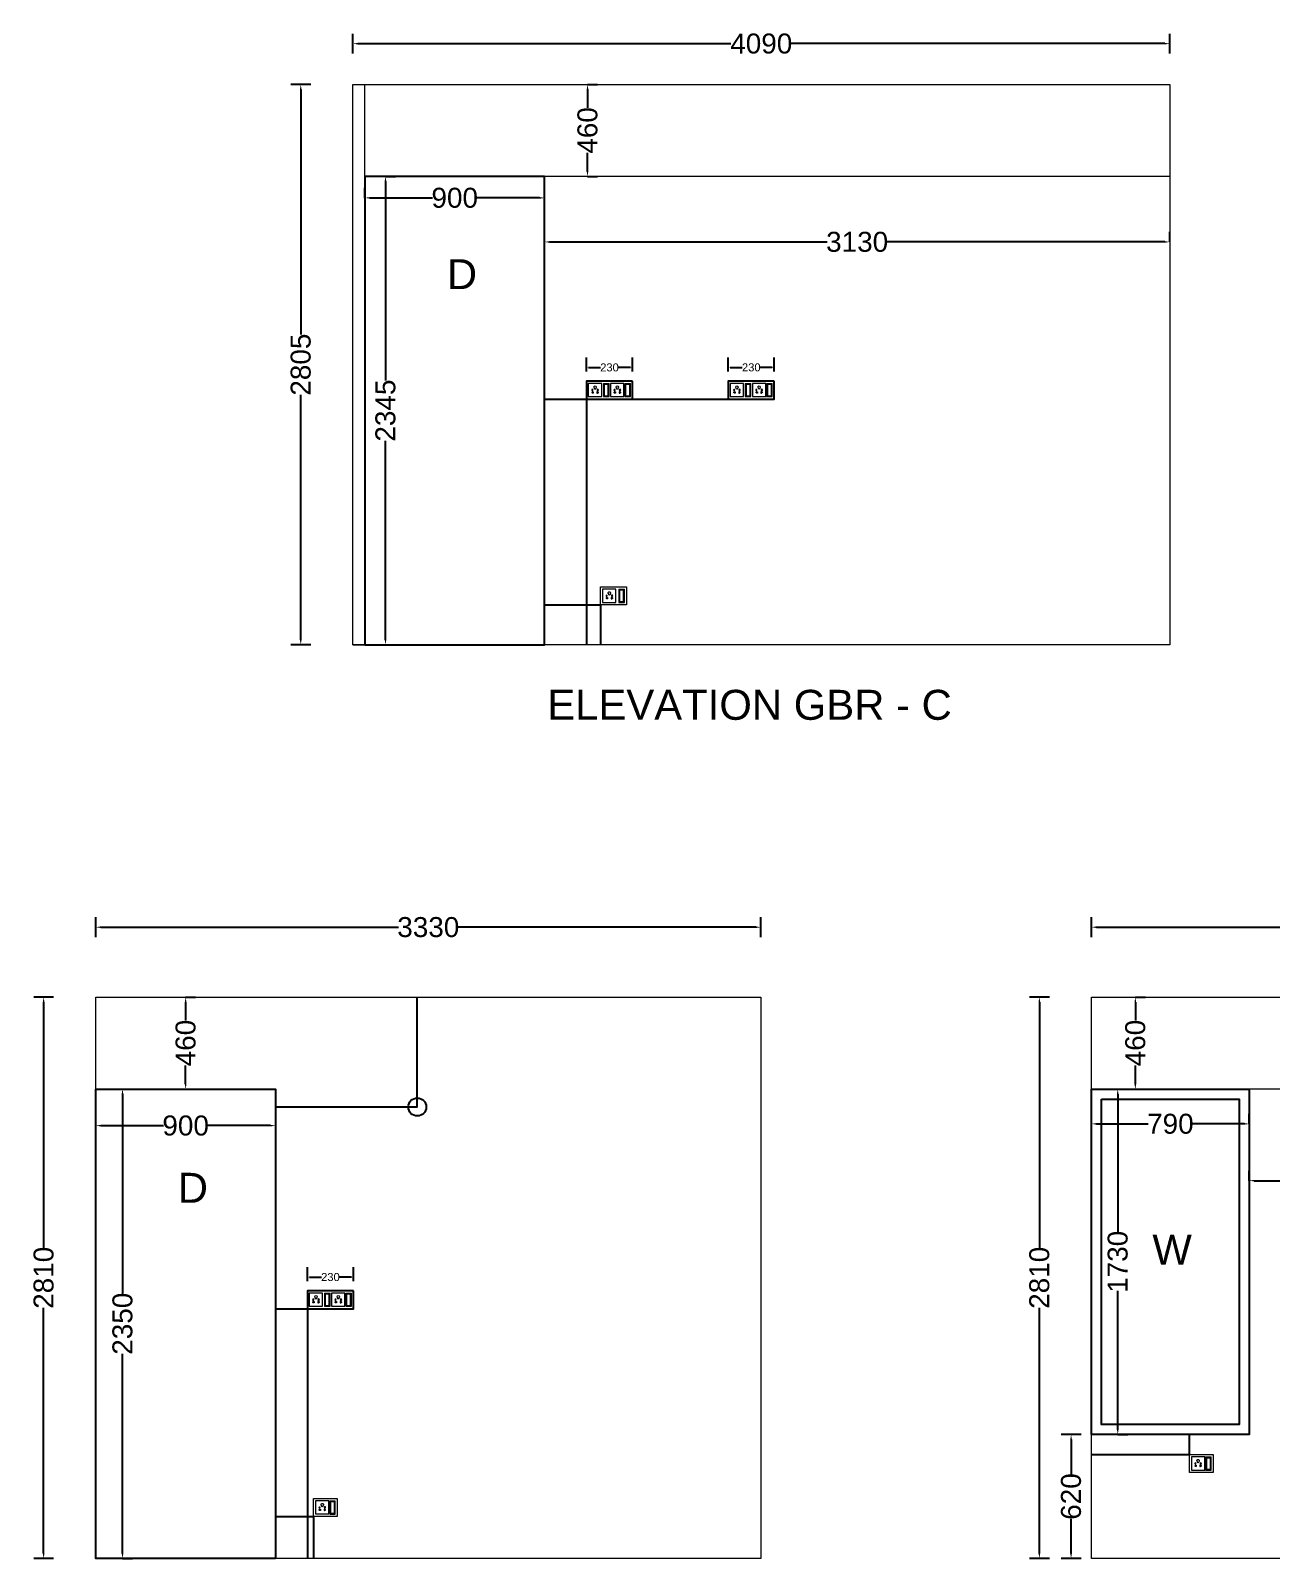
# Model space of a CAD drawing. Header units: millimetres. Extents: x 320648 to 374874, y 181010 to 214614.
# Drawn here: x 352335 to 358548, y 189100 to 196748 of the extents above; entities that cross this region are included whole.
import ezdxf

# ---------------------------------------------------------------- set-up
doc = ezdxf.new("R2010")
doc.units = ezdxf.units.MM
doc.layers.get('0').update_dxf_attribs({"color": 255})
doc.layers.get('Defpoints').update_dxf_attribs({"color": 2})
doc.layers.add('DOOR', color=1, linetype='Continuous')
doc.layers.add('WINDOW', color=5, linetype='Continuous')
doc.layers.add('ELIVATION', color=255, linetype='Continuous', lineweight=18)
doc.layers.add('LS_DR_ELECTRICAL', color=1, linetype='Continuous', lineweight=0)
doc.styles.get("Standard").update_dxf_attribs({"font": 'arial.ttf'})
doc.dimstyles.new('ISO-25', dxfattribs={"dimtxt": 100, "dimasz": 25, "dimexe": 50, "dimexo": 1, "dimtad": 0, "dimdec": 0, "dimdsep": 46, "dimtxsty": 'Standard', "dimcen": 2.5, "dimclrd": 2, "dimclre": 252, "dimclrt": 1, "dimadec": 0, "dimazin": 0, "dimtfac": 1, "dimtdec": 0, "dimtmove": 0, "dimatfit": 3, "dimfxl": 50, "dimfxlon": 1, "dimarcsym": 0})

# ---------------------------------------------------------------- blocks, each defined once
blk = doc.blocks.new('*D131')
at = {"layer": 'Defpoints', "color": 0, "ltscale": 2, "transparency": 16777216}
for p in [(353687.8, 196478.4), (353948.7, 196478.4), (353948.7, 193673.4)]:
    blk.add_point(p, dxfattribs=at)
at = {"layer": 'ELIVATION', "color": 252, "lineweight": -2, "ltscale": 2, "transparency": 16777216}
for p, q in [((353737.8, 196478.4), (353637.8, 196478.4)), ((353737.8, 193673.4), (353637.8, 193673.4))]:
    blk.add_line(p, q, dxfattribs=at)
at = {"layer": 'ELIVATION', "color": 2, "lineweight": -2, "ltscale": 2, "transparency": 16777216}
for p, q in [((353687.8, 196453.4), (353687.8, 195227)), ((353687.8, 193698.4), (353687.8, 194924.7))]:
    blk.add_line(p, q, dxfattribs=at)
at = {"layer": 'ELIVATION', "color": 2, "ltscale": 2, "transparency": 16777216}
for points in [[(353683.6, 196453.4), (353691.9, 196453.4), (353687.8, 196478.4)], [(353683.6, 193698.4), (353691.9, 193698.4), (353687.8, 193673.4)]]:
    blk.add_solid(points, dxfattribs=at)
at = {"layer": 'ELIVATION', "color": 1, "ltscale": 2, "transparency": 16777216, "insert": (353687.8, 195075.9), "char_height": 100, "attachment_point": 5, "rotation": 90}
blk.add_mtext('2805', dxfattribs=at)
blk = doc.blocks.new('*D132')
at = {"layer": 'Defpoints', "color": 0, "ltscale": 2, "transparency": 16777216}
for p in [(358038.7, 196682.7), (353948.7, 196478.4), (358038.7, 196478.4)]:
    blk.add_point(p, dxfattribs=at)
at = {"layer": 'ELIVATION', "color": 252, "lineweight": -2, "ltscale": 2, "transparency": 16777216}
for p, q in [((353948.7, 196632.7), (353948.7, 196732.7)), ((358038.7, 196632.7), (358038.7, 196732.7))]:
    blk.add_line(p, q, dxfattribs=at)
at = {"layer": 'ELIVATION', "color": 2, "lineweight": -2, "ltscale": 2, "transparency": 16777216}
for p, q in [((353973.7, 196682.7), (355842, 196682.7)), ((358013.7, 196682.7), (356145.5, 196682.7))]:
    blk.add_line(p, q, dxfattribs=at)
at = {"layer": 'ELIVATION', "color": 2, "ltscale": 2, "transparency": 16777216}
for points in [[(353973.7, 196686.9), (353973.7, 196678.5), (353948.7, 196682.7)], [(358013.7, 196686.9), (358013.7, 196678.5), (358038.7, 196682.7)]]:
    blk.add_solid(points, dxfattribs=at)
at = {"layer": 'ELIVATION', "color": 1, "ltscale": 2, "transparency": 16777216, "insert": (355993.7, 196682.7), "char_height": 100, "attachment_point": 5}
blk.add_mtext('4090', dxfattribs=at)
blk = doc.blocks.new('*D139')
at = {"layer": 'Defpoints', "color": 0, "ltscale": 2, "transparency": 16777216}
for p in [(352400.3, 191909.5), (352661.3, 191909.5), (352661.3, 189099.5)]:
    blk.add_point(p, dxfattribs=at)
at = {"layer": 'ELIVATION', "color": 252, "lineweight": -2, "ltscale": 2, "transparency": 16777216}
for p, q in [((352450.3, 191909.5), (352350.3, 191909.5)), ((352450.3, 189099.5), (352350.3, 189099.5))]:
    blk.add_line(p, q, dxfattribs=at)
at = {"layer": 'ELIVATION', "color": 2, "lineweight": -2, "ltscale": 2, "transparency": 16777216}
for p, q in [((352400.3, 191884.5), (352400.3, 190655.1)), ((352400.3, 189124.5), (352400.3, 190353.9))]:
    blk.add_line(p, q, dxfattribs=at)
at = {"layer": 'ELIVATION', "color": 2, "ltscale": 2, "transparency": 16777216}
for points in [[(352396.1, 191884.5), (352404.5, 191884.5), (352400.3, 191909.5)], [(352396.1, 189124.5), (352404.5, 189124.5), (352400.3, 189099.5)]]:
    blk.add_solid(points, dxfattribs=at)
at = {"layer": 'ELIVATION', "color": 1, "ltscale": 2, "transparency": 16777216, "insert": (352400.3, 190504.5), "char_height": 100, "attachment_point": 5, "rotation": 90}
blk.add_mtext('2810', dxfattribs=at)
blk = doc.blocks.new('*D140')
at = {"layer": 'Defpoints', "color": 0, "ltscale": 2, "transparency": 16777216}
for p in [(355991.3, 192259.5), (352661.3, 191909.5), (355991.3, 191909.5)]:
    blk.add_point(p, dxfattribs=at)
at = {"layer": 'ELIVATION', "color": 252, "lineweight": -2, "ltscale": 2, "transparency": 16777216}
for p, q in [((352661.3, 192209.5), (352661.3, 192309.5)), ((355991.3, 192209.5), (355991.3, 192309.5))]:
    blk.add_line(p, q, dxfattribs=at)
at = {"layer": 'ELIVATION', "color": 2, "lineweight": -2, "ltscale": 2, "transparency": 16777216}
for p, q in [((352686.3, 192259.5), (354176.6, 192259.5)), ((355966.3, 192259.5), (354476, 192259.5))]:
    blk.add_line(p, q, dxfattribs=at)
at = {"layer": 'ELIVATION', "color": 2, "ltscale": 2, "transparency": 16777216}
for points in [[(352686.3, 192263.7), (352686.3, 192255.4), (352661.3, 192259.5)], [(355966.3, 192263.7), (355966.3, 192255.4), (355991.3, 192259.5)]]:
    blk.add_solid(points, dxfattribs=at)
at = {"layer": 'ELIVATION', "color": 1, "ltscale": 2, "transparency": 16777216, "insert": (354326.3, 192259.5), "char_height": 100, "attachment_point": 5}
blk.add_mtext('3330', dxfattribs=at)
blk = doc.blocks.new('*D141')
at = {"layer": 'Defpoints', "color": 0, "ltscale": 2, "transparency": 16777216}
for p in [(357386.3, 191909.5), (357647.3, 191909.5), (357647.3, 189099.5)]:
    blk.add_point(p, dxfattribs=at)
at = {"layer": 'ELIVATION', "color": 252, "lineweight": -2, "ltscale": 2, "transparency": 16777216}
for p, q in [((357436.3, 191909.5), (357336.3, 191909.5)), ((357436.3, 189099.5), (357336.3, 189099.5))]:
    blk.add_line(p, q, dxfattribs=at)
at = {"layer": 'ELIVATION', "color": 2, "lineweight": -2, "ltscale": 2, "transparency": 16777216}
for p, q in [((357386.3, 191884.5), (357386.3, 190655.1)), ((357386.3, 189124.5), (357386.3, 190353.9))]:
    blk.add_line(p, q, dxfattribs=at)
at = {"layer": 'ELIVATION', "color": 2, "ltscale": 2, "transparency": 16777216}
for points in [[(357382.2, 191884.5), (357390.5, 191884.5), (357386.3, 191909.5)], [(357382.2, 189124.5), (357390.5, 189124.5), (357386.3, 189099.5)]]:
    blk.add_solid(points, dxfattribs=at)
at = {"layer": 'ELIVATION', "color": 1, "ltscale": 2, "transparency": 16777216, "insert": (357386.3, 190504.5), "char_height": 100, "attachment_point": 5, "rotation": 90}
blk.add_mtext('2810', dxfattribs=at)
blk = doc.blocks.new('*D142')
at = {"layer": 'Defpoints', "color": 0, "ltscale": 2, "transparency": 16777216}
for p in [(361017.3, 192259.5), (357647.3, 191909.5), (361017.3, 191909.5)]:
    blk.add_point(p, dxfattribs=at)
at = {"layer": 'ELIVATION', "color": 252, "lineweight": -2, "ltscale": 2, "transparency": 16777216}
for p, q in [((357647.3, 192209.5), (357647.3, 192309.5)), ((361017.3, 192209.5), (361017.3, 192309.5))]:
    blk.add_line(p, q, dxfattribs=at)
at = {"layer": 'ELIVATION', "color": 2, "lineweight": -2, "ltscale": 2, "transparency": 16777216}
for p, q in [((357672.3, 192259.5), (359182.6, 192259.5)), ((360992.3, 192259.5), (359482.1, 192259.5))]:
    blk.add_line(p, q, dxfattribs=at)
at = {"layer": 'ELIVATION', "color": 2, "ltscale": 2, "transparency": 16777216}
for points in [[(357672.3, 192263.7), (357672.3, 192255.4), (357647.3, 192259.5)], [(360992.3, 192263.7), (360992.3, 192255.4), (361017.3, 192259.5)]]:
    blk.add_solid(points, dxfattribs=at)
at = {"layer": 'ELIVATION', "color": 1, "ltscale": 2, "transparency": 16777216, "insert": (359332.3, 192259.5), "char_height": 100, "attachment_point": 5}
blk.add_mtext('3370', dxfattribs=at)
blk = doc.blocks.new('*D267')
at = {"layer": 'Defpoints', "color": 0, "ltscale": 2, "transparency": 16777216}
for p in [(355123.6, 196478.4), (355123.6, 196478.4), (355123.6, 196018.4)]:
    blk.add_point(p, dxfattribs=at)
at = {"layer": 'ELIVATION', "color": 252, "lineweight": -2, "ltscale": 2, "transparency": 16777216}
for p, q in [((355123.6, 196478.4), (355173.6, 196478.4)), ((355123.6, 196018.4), (355173.6, 196018.4))]:
    blk.add_line(p, q, dxfattribs=at)
at = {"layer": 'ELIVATION', "color": 2, "lineweight": -2, "ltscale": 2, "transparency": 16777216}
for p, q in [((355123.6, 196453.4), (355123.6, 196361.3)), ((355123.6, 196043.4), (355123.6, 196135.4))]:
    blk.add_line(p, q, dxfattribs=at)
at = {"layer": 'ELIVATION', "color": 2, "ltscale": 2, "transparency": 16777216}
for points in [[(355119.4, 196453.4), (355127.7, 196453.4), (355123.6, 196478.4)], [(355119.4, 196043.4), (355127.7, 196043.4), (355123.6, 196018.4)]]:
    blk.add_solid(points, dxfattribs=at)
at = {"layer": 'ELIVATION', "color": 1, "ltscale": 2, "transparency": 16777216, "insert": (355123.6, 196248.4), "char_height": 100, "attachment_point": 5, "rotation": 90}
blk.add_mtext('460', dxfattribs=at)
blk = doc.blocks.new('*D268')
at = {"layer": 'Defpoints', "color": 0, "ltscale": 2, "transparency": 16777216}
for p in [(354908.7, 195690.1), (358038.7, 195690.1), (358038.7, 195690.1)]:
    blk.add_point(p, dxfattribs=at)
at = {"layer": 'DOOR', "color": 252, "lineweight": -2, "ltscale": 2, "transparency": 16777216}
for p, q in [((354908.7, 195690.1), (354908.7, 195740.1)), ((358038.7, 195690.1), (358038.7, 195740.1))]:
    blk.add_line(p, q, dxfattribs=at)
at = {"layer": 'DOOR', "color": 2, "lineweight": -2, "ltscale": 2, "transparency": 16777216}
for p, q in [((354933.7, 195690.1), (356324, 195690.1)), ((358013.7, 195690.1), (356623.5, 195690.1))]:
    blk.add_line(p, q, dxfattribs=at)
at = {"layer": 'DOOR', "color": 2, "ltscale": 2, "transparency": 16777216}
for points in [[(354933.7, 195694.3), (354933.7, 195686), (354908.7, 195690.1)], [(358013.7, 195694.3), (358013.7, 195686), (358038.7, 195690.1)]]:
    blk.add_solid(points, dxfattribs=at)
at = {"layer": 'DOOR', "color": 1, "ltscale": 2, "transparency": 16777216, "insert": (356473.7, 195690.1), "char_height": 100, "attachment_point": 5}
blk.add_mtext('3130', dxfattribs=at)
blk = doc.blocks.new('*D269')
at = {"layer": 'Defpoints', "color": 0, "ltscale": 2, "transparency": 16777216}
for p in [(354008.7, 195910.7), (354908.7, 195910.7), (354908.7, 195910.7)]:
    blk.add_point(p, dxfattribs=at)
at = {"layer": 'DOOR', "color": 252, "lineweight": -2, "ltscale": 2, "transparency": 16777216}
for p, q in [((354008.7, 195910.7), (354008.7, 195960.7)), ((354908.7, 195910.7), (354908.7, 195960.7))]:
    blk.add_line(p, q, dxfattribs=at)
at = {"layer": 'DOOR', "color": 2, "lineweight": -2, "ltscale": 2, "transparency": 16777216}
for p, q in [((354033.7, 195910.7), (354347.8, 195910.7)), ((354883.7, 195910.7), (354569.7, 195910.7))]:
    blk.add_line(p, q, dxfattribs=at)
at = {"layer": 'DOOR', "color": 2, "ltscale": 2, "transparency": 16777216}
for points in [[(354033.7, 195914.8), (354033.7, 195906.5), (354008.7, 195910.7)], [(354883.7, 195914.8), (354883.7, 195906.5), (354908.7, 195910.7)]]:
    blk.add_solid(points, dxfattribs=at)
at = {"layer": 'DOOR', "color": 1, "ltscale": 2, "transparency": 16777216, "insert": (354458.7, 195910.7), "char_height": 100, "attachment_point": 5}
blk.add_mtext('900', dxfattribs=at)
blk = doc.blocks.new('*D270')
at = {"layer": 'Defpoints', "color": 0, "ltscale": 2, "transparency": 16777216}
for p in [(354112, 196018.4), (354112, 193673.4), (354112, 193673.4)]:
    blk.add_point(p, dxfattribs=at)
at = {"layer": 'DOOR', "color": 252, "lineweight": -2, "ltscale": 2, "transparency": 16777216}
for p, q in [((354112, 196018.4), (354162, 196018.4)), ((354112, 193673.4), (354162, 193673.4))]:
    blk.add_line(p, q, dxfattribs=at)
at = {"layer": 'DOOR', "color": 2, "lineweight": -2, "ltscale": 2, "transparency": 16777216}
for p, q in [((354112, 195993.4), (354112, 194997)), ((354112, 193698.4), (354112, 194694.7))]:
    blk.add_line(p, q, dxfattribs=at)
at = {"layer": 'DOOR', "color": 2, "ltscale": 2, "transparency": 16777216}
for points in [[(354107.9, 195993.4), (354116.2, 195993.4), (354112, 196018.4)], [(354107.9, 193698.4), (354116.2, 193698.4), (354112, 193673.4)]]:
    blk.add_solid(points, dxfattribs=at)
at = {"layer": 'DOOR', "color": 1, "ltscale": 2, "transparency": 16777216, "insert": (354112, 194845.9), "char_height": 100, "attachment_point": 5, "rotation": 90}
blk.add_mtext('2345', dxfattribs=at)
blk = doc.blocks.new('15 amps socket')
at = {"layer": 'ELIVATION', "color": 1}
for p, q in [((27.3, -45.5), (30.4, -45.5)), ((30.4, -52.2), (27.3, -52.2)), ((30.4, -45.5), (30.4, -52.2)), ((51.6, -45.5), (48.6, -45.5)), ((48.6, -45.5), (48.6, -52.2)), ((48.6, -52.2), (51.6, -52.2))]:
    blk.add_line(p, q, dxfattribs=at)
blk.add_lwpolyline([(6.7, -4.3), (73.5, -4.3), (73.5, -69.8), (6.7, -69.8)], close=True, dxfattribs=at)
for centre, radius in [((26.1, -37), 3.64), ((53.4, -37), 3.04)]:
    blk.add_circle(centre, radius, dxfattribs=at)
for centre, radius, start, end in [((27, -48.9), 3.35, 85.02089, 274.97911), ((39.5, -22.5), 6.07, 298.95502, 241.04498), ((39.5, -29.8), 3.59, 144.94403, 35.05597), ((51.9, -48.9), 3.35, 265.02089, 94.97911)]:
    blk.add_arc(centre, radius, start, end, dxfattribs=at)
blk = doc.blocks.new('SWITCH')
at = {"layer": 'LS_DR_ELECTRICAL', "ltscale": 0.25}
for p, q in [((533532.8, 100224.7), (533504.7, 100224.7)), ((533504.7, 100158.7), (533504.7, 100224.7)), ((533528.8, 100220.7), (533508.7, 100220.7)), ((533508.7, 100162.7), (533508.7, 100220.7)), ((533528.8, 100220.7), (533528.8, 100162.7)), ((533532.8, 100224.7), (533532.8, 100158.7)), ((533532.8, 100158.7), (533504.7, 100158.7)), ((533528.8, 100162.7), (533508.7, 100162.7))]:
    blk.add_line(p, q, dxfattribs=at)
blk = doc.blocks.new('*D271')
at = {"layer": 'Defpoints', "color": 0, "ltscale": 2, "transparency": 16777216}
for p in [(355348.7, 195061.8), (355118.7, 194993.5), (355348.7, 194993.5)]:
    blk.add_point(p, dxfattribs=at)
at = {"layer": 'DOOR', "color": 252, "lineweight": -2, "ltscale": 2, "transparency": 16777216}
for p, q in [((355118.7, 195041.8), (355118.7, 195111.8)), ((355348.7, 195041.8), (355348.7, 195111.8))]:
    blk.add_line(p, q, dxfattribs=at)
at = {"layer": 'DOOR', "color": 2, "lineweight": -2, "ltscale": 2, "transparency": 16777216}
for p, q in [((355128.7, 195061.8), (355188.7, 195061.8)), ((355338.7, 195061.8), (355278.8, 195061.8))]:
    blk.add_line(p, q, dxfattribs=at)
at = {"layer": 'DOOR', "color": 2, "ltscale": 2, "transparency": 16777216}
for points in [[(355128.7, 195063.5), (355128.7, 195060.1), (355118.7, 195061.8)], [(355338.7, 195063.5), (355338.7, 195060.1), (355348.7, 195061.8)]]:
    blk.add_solid(points, dxfattribs=at)
at = {"layer": 'DOOR', "color": 1, "ltscale": 2, "transparency": 16777216, "insert": (355233.7, 195061.8), "char_height": 40, "attachment_point": 5}
blk.add_mtext('230', dxfattribs=at)
blk = doc.blocks.new('*D272')
at = {"layer": 'Defpoints', "color": 0, "ltscale": 2, "transparency": 16777216}
for p in [(356058.7, 195062), (355828.7, 194993.6), (356058.7, 194993.6)]:
    blk.add_point(p, dxfattribs=at)
at = {"layer": 'DOOR', "color": 252, "lineweight": -2, "ltscale": 2, "transparency": 16777216}
for p, q in [((355828.7, 195042), (355828.7, 195112)), ((356058.7, 195042), (356058.7, 195112))]:
    blk.add_line(p, q, dxfattribs=at)
at = {"layer": 'DOOR', "color": 2, "lineweight": -2, "ltscale": 2, "transparency": 16777216}
for p, q in [((355838.7, 195062), (355898.7, 195062)), ((356048.7, 195062), (355988.8, 195062))]:
    blk.add_line(p, q, dxfattribs=at)
at = {"layer": 'DOOR', "color": 2, "ltscale": 2, "transparency": 16777216}
for points in [[(355838.7, 195063.6), (355838.7, 195060.3), (355828.7, 195062)], [(356048.7, 195063.6), (356048.7, 195060.3), (356058.7, 195062)]]:
    blk.add_solid(points, dxfattribs=at)
at = {"layer": 'DOOR', "color": 1, "ltscale": 2, "transparency": 16777216, "insert": (355943.7, 195062), "char_height": 40, "attachment_point": 5}
blk.add_mtext('230', dxfattribs=at)
blk = doc.blocks.new('*D286')
at = {"layer": 'Defpoints', "color": 0, "ltscale": 2, "transparency": 16777216}
for p in [(352661.3, 191266.2), (353561.3, 191277.5), (353561.3, 191266.2)]:
    blk.add_point(p, dxfattribs=at)
at = {"layer": 'DOOR', "color": 252, "lineweight": -2, "ltscale": 2, "transparency": 16777216}
for p, q in [((352661.3, 191266.2), (352661.3, 191316.2)), ((353561.3, 191276.5), (353561.3, 191216.2))]:
    blk.add_line(p, q, dxfattribs=at)
at = {"layer": 'DOOR', "color": 2, "lineweight": -2, "ltscale": 2, "transparency": 16777216}
for p, q in [((352686.3, 191266.2), (353000.4, 191266.2)), ((353536.3, 191266.2), (353222.2, 191266.2))]:
    blk.add_line(p, q, dxfattribs=at)
at = {"layer": 'DOOR', "color": 2, "ltscale": 2, "transparency": 16777216}
for points in [[(352686.3, 191270.3), (352686.3, 191262), (352661.3, 191266.2)], [(353536.3, 191270.3), (353536.3, 191262), (353561.3, 191266.2)]]:
    blk.add_solid(points, dxfattribs=at)
at = {"layer": 'DOOR', "color": 1, "ltscale": 2, "transparency": 16777216, "insert": (353111.3, 191266.2), "char_height": 100, "attachment_point": 5}
blk.add_mtext('900', dxfattribs=at)
blk = doc.blocks.new('*D287')
at = {"layer": 'Defpoints', "color": 0, "ltscale": 2, "transparency": 16777216}
for p in [(352795.2, 191449.5), (352795.2, 189099.5), (352795.2, 189099.5)]:
    blk.add_point(p, dxfattribs=at)
at = {"layer": 'DOOR', "color": 252, "lineweight": -2, "ltscale": 2, "transparency": 16777216}
for p, q in [((352795.2, 191449.5), (352845.2, 191449.5)), ((352795.2, 189099.5), (352845.2, 189099.5))]:
    blk.add_line(p, q, dxfattribs=at)
at = {"layer": 'DOOR', "color": 2, "lineweight": -2, "ltscale": 2, "transparency": 16777216}
for p, q in [((352795.2, 191424.5), (352795.2, 190425.1)), ((352795.2, 189124.5), (352795.2, 190123.9))]:
    blk.add_line(p, q, dxfattribs=at)
at = {"layer": 'DOOR', "color": 2, "ltscale": 2, "transparency": 16777216}
for points in [[(352791, 191424.5), (352799.4, 191424.5), (352795.2, 191449.5)], [(352791, 189124.5), (352799.4, 189124.5), (352795.2, 189099.5)]]:
    blk.add_solid(points, dxfattribs=at)
at = {"layer": 'DOOR', "color": 1, "ltscale": 2, "transparency": 16777216, "insert": (352795.2, 190274.5), "char_height": 100, "attachment_point": 5, "rotation": 90}
blk.add_mtext('2350', dxfattribs=at)
blk = doc.blocks.new('*D288')
at = {"layer": 'Defpoints', "color": 0, "ltscale": 2, "transparency": 16777216}
for p in [(353111.3, 191909.5), (353111.3, 191909.5), (353111.3, 191449.5)]:
    blk.add_point(p, dxfattribs=at)
at = {"layer": 'DOOR', "color": 252, "lineweight": -2, "ltscale": 2, "transparency": 16777216}
for p, q in [((353111.3, 191909.5), (353161.3, 191909.5)), ((353111.3, 191449.5), (353161.3, 191449.5))]:
    blk.add_line(p, q, dxfattribs=at)
at = {"layer": 'DOOR', "color": 2, "lineweight": -2, "ltscale": 2, "transparency": 16777216}
for p, q in [((353111.3, 191884.5), (353111.3, 191792.5)), ((353111.3, 191474.5), (353111.3, 191566.6))]:
    blk.add_line(p, q, dxfattribs=at)
at = {"layer": 'DOOR', "color": 2, "ltscale": 2, "transparency": 16777216}
for points in [[(353107.1, 191884.5), (353115.5, 191884.5), (353111.3, 191909.5)], [(353107.1, 191474.5), (353115.5, 191474.5), (353111.3, 191449.5)]]:
    blk.add_solid(points, dxfattribs=at)
at = {"layer": 'DOOR', "color": 1, "ltscale": 2, "transparency": 16777216, "insert": (353111.3, 191679.5), "char_height": 100, "attachment_point": 5, "rotation": 90}
blk.add_mtext('460', dxfattribs=at)
blk = doc.blocks.new('*D289')
at = {"layer": 'Defpoints', "color": 0, "ltscale": 2, "transparency": 16777216}
for p in [(353951.3, 190508), (353721.3, 190439.7), (353951.3, 190439.7)]:
    blk.add_point(p, dxfattribs=at)
at = {"layer": 'DOOR', "color": 252, "lineweight": -2, "ltscale": 2, "transparency": 16777216}
for p, q in [((353721.3, 190488), (353721.3, 190558)), ((353951.3, 190488), (353951.3, 190558))]:
    blk.add_line(p, q, dxfattribs=at)
at = {"layer": 'DOOR', "color": 2, "lineweight": -2, "ltscale": 2, "transparency": 16777216}
for p, q in [((353731.3, 190508), (353791.2, 190508)), ((353941.3, 190508), (353881.4, 190508))]:
    blk.add_line(p, q, dxfattribs=at)
at = {"layer": 'DOOR', "color": 2, "ltscale": 2, "transparency": 16777216}
for points in [[(353731.3, 190509.6), (353731.3, 190506.3), (353721.3, 190508)], [(353941.3, 190509.6), (353941.3, 190506.3), (353951.3, 190508)]]:
    blk.add_solid(points, dxfattribs=at)
at = {"layer": 'DOOR', "color": 1, "ltscale": 2, "transparency": 16777216, "insert": (353836.3, 190508), "char_height": 40, "attachment_point": 5}
blk.add_mtext('230', dxfattribs=at)
blk = doc.blocks.new('*D290')
at = {"layer": 'Defpoints', "color": 0, "ltscale": 2, "transparency": 16777216}
for p in [(357866.9, 191909.5), (357866.9, 191909.5), (357866.9, 191449.5)]:
    blk.add_point(p, dxfattribs=at)
at = {"layer": 'DOOR', "color": 252, "lineweight": -2, "ltscale": 2, "transparency": 16777216}
for p, q in [((357866.9, 191909.5), (357916.9, 191909.5)), ((357866.9, 191449.5), (357916.9, 191449.5))]:
    blk.add_line(p, q, dxfattribs=at)
at = {"layer": 'DOOR', "color": 2, "lineweight": -2, "ltscale": 2, "transparency": 16777216}
for p, q in [((357866.9, 191884.5), (357866.9, 191792.5)), ((357866.9, 191474.5), (357866.9, 191566.6))]:
    blk.add_line(p, q, dxfattribs=at)
at = {"layer": 'DOOR', "color": 2, "ltscale": 2, "transparency": 16777216}
for points in [[(357862.7, 191884.5), (357871.1, 191884.5), (357866.9, 191909.5)], [(357862.7, 191474.5), (357871.1, 191474.5), (357866.9, 191449.5)]]:
    blk.add_solid(points, dxfattribs=at)
at = {"layer": 'DOOR', "color": 1, "ltscale": 2, "transparency": 16777216, "insert": (357866.9, 191679.5), "char_height": 100, "attachment_point": 5, "rotation": 90}
blk.add_mtext('460', dxfattribs=at)
blk = doc.blocks.new('*D292')
at = {"layer": 'Defpoints', "color": 0, "ltscale": 2, "transparency": 16777216}
for p in [(357647.3, 191275), (358437.3, 191275), (358437.3, 191275)]:
    blk.add_point(p, dxfattribs=at)
at = {"layer": 'WINDOW', "color": 252, "lineweight": -2, "ltscale": 2, "transparency": 16777216}
for p, q in [((357647.3, 191275), (357647.3, 191325)), ((358437.3, 191275), (358437.3, 191325))]:
    blk.add_line(p, q, dxfattribs=at)
at = {"layer": 'WINDOW', "color": 2, "lineweight": -2, "ltscale": 2, "transparency": 16777216}
for p, q in [((357672.3, 191275), (357931.8, 191275)), ((358412.3, 191275), (358152.8, 191275))]:
    blk.add_line(p, q, dxfattribs=at)
at = {"layer": 'WINDOW', "color": 2, "ltscale": 2, "transparency": 16777216}
for points in [[(357672.3, 191279.2), (357672.3, 191270.9), (357647.3, 191275)], [(358412.3, 191279.2), (358412.3, 191270.9), (358437.3, 191275)]]:
    blk.add_solid(points, dxfattribs=at)
at = {"layer": 'WINDOW', "color": 1, "ltscale": 2, "transparency": 16777216, "insert": (358042.3, 191275), "char_height": 100, "attachment_point": 5}
blk.add_mtext('790', dxfattribs=at)
blk = doc.blocks.new('*D293')
at = {"layer": 'Defpoints', "color": 0, "ltscale": 2, "transparency": 16777216}
for p in [(357778.7, 191449.5), (357778.7, 189719.5), (357778.7, 189719.5)]:
    blk.add_point(p, dxfattribs=at)
at = {"layer": 'WINDOW', "color": 252, "lineweight": -2, "ltscale": 2, "transparency": 16777216}
for p, q in [((357778.7, 191449.5), (357828.7, 191449.5)), ((357778.7, 189719.5), (357828.7, 189719.5))]:
    blk.add_line(p, q, dxfattribs=at)
at = {"layer": 'WINDOW', "color": 2, "lineweight": -2, "ltscale": 2, "transparency": 16777216}
for p, q in [((357778.7, 191424.5), (357778.7, 190729.6)), ((357778.7, 189744.5), (357778.7, 190439.4))]:
    blk.add_line(p, q, dxfattribs=at)
at = {"layer": 'WINDOW', "color": 2, "ltscale": 2, "transparency": 16777216}
for points in [[(357774.5, 191424.5), (357782.8, 191424.5), (357778.7, 191449.5)], [(357774.5, 189744.5), (357782.8, 189744.5), (357778.7, 189719.5)]]:
    blk.add_solid(points, dxfattribs=at)
at = {"layer": 'WINDOW', "color": 1, "ltscale": 2, "transparency": 16777216, "insert": (357778.7, 190584.5), "char_height": 100, "attachment_point": 5, "rotation": 90}
blk.add_mtext('1730', dxfattribs=at)
blk = doc.blocks.new('*D297')
at = {"layer": 'Defpoints', "color": 0, "ltscale": 2, "transparency": 16777216}
for p in [(358437.3, 190990.6), (360122.3, 190990.6), (360122.3, 190990.6)]:
    blk.add_point(p, dxfattribs=at)
at = {"layer": 'DOOR', "color": 252, "lineweight": -2, "ltscale": 2, "transparency": 16777216}
for p, q in [((358437.3, 190990.6), (358437.3, 191040.6)), ((360122.3, 190990.6), (360122.3, 191040.6))]:
    blk.add_line(p, q, dxfattribs=at)
at = {"layer": 'DOOR', "color": 2, "lineweight": -2, "ltscale": 2, "transparency": 16777216}
for p, q in [((358462.3, 190990.6), (359134.2, 190990.6)), ((360097.3, 190990.6), (359425.4, 190990.6))]:
    blk.add_line(p, q, dxfattribs=at)
at = {"layer": 'DOOR', "color": 2, "ltscale": 2, "transparency": 16777216}
for points in [[(358462.3, 190994.8), (358462.3, 190986.5), (358437.3, 190990.6)], [(360097.3, 190994.8), (360097.3, 190986.5), (360122.3, 190990.6)]]:
    blk.add_solid(points, dxfattribs=at)
at = {"layer": 'DOOR', "color": 1, "ltscale": 2, "transparency": 16777216, "insert": (359279.8, 190990.6), "char_height": 100, "attachment_point": 5}
blk.add_mtext('1685', dxfattribs=at)
blk = doc.blocks.new('*D298')
at = {"layer": 'Defpoints', "color": 0, "ltscale": 2, "transparency": 16777216}
for p in [(357545.1, 189719.5), (357647.3, 189719.5), (357647.3, 189099.5)]:
    blk.add_point(p, dxfattribs=at)
at = {"layer": 'DOOR', "color": 252, "lineweight": -2, "ltscale": 2, "transparency": 16777216}
for p, q in [((357595.1, 189719.5), (357495.1, 189719.5)), ((357595.1, 189099.5), (357495.1, 189099.5))]:
    blk.add_line(p, q, dxfattribs=at)
at = {"layer": 'DOOR', "color": 2, "lineweight": -2, "ltscale": 2, "transparency": 16777216}
for p, q in [((357545.1, 189694.5), (357545.1, 189520.7)), ((357545.1, 189124.5), (357545.1, 189298.3))]:
    blk.add_line(p, q, dxfattribs=at)
at = {"layer": 'DOOR', "color": 2, "ltscale": 2, "transparency": 16777216}
for points in [[(357540.9, 189694.5), (357549.3, 189694.5), (357545.1, 189719.5)], [(357540.9, 189124.5), (357549.3, 189124.5), (357545.1, 189099.5)]]:
    blk.add_solid(points, dxfattribs=at)
at = {"layer": 'DOOR', "color": 1, "ltscale": 2, "transparency": 16777216, "insert": (357545.1, 189409.5), "char_height": 100, "attachment_point": 5, "rotation": 90}
blk.add_mtext('620', dxfattribs=at)

msp = doc.modelspace()

# ---------------------------------------------------------------- linework, layer by layer
at = {"layer": 'DOOR', "ltscale": 2}
for points in [[(354008.7, 193673.4), (354908.7, 193673.4), (354908.7, 196018.4), (354008.7, 196018.4)], [(355348.7, 194993.5), (355118.7, 194993.5), (355118.7, 194903.5), (355348.7, 194903.5)], [(356058.7, 194993.6), (355828.7, 194993.6), (355828.7, 194903.6), (356058.7, 194903.6)], [(353561.3, 189099.5), (352661.3, 189099.5), (352661.3, 191449.5), (353561.3, 191449.5)], [(353951.3, 190439.7), (353721.3, 190439.7), (353721.3, 190349.7), (353951.3, 190349.7)]]:
    msp.add_lwpolyline(points, close=True, dxfattribs=at)
for points in [[(354908.7, 194903.4), (355118.7, 194903.4), (355118.7, 193673.4)], [(355348.7, 194903.5), (355828.7, 194903.5)], [(354908.7, 193873.4), (355188.7, 193873.4), (355188.7, 193673.4)], [(353561.3, 191359.5), (354271.3, 191359.5), (354271.3, 191909.5)], [(353561.3, 190349.5), (353721.3, 190349.5), (353721.3, 189099.5)], [(357647.3, 189619.5), (358137.3, 189619.5), (358137.3, 189719.5)], [(353561.3, 189309.5), (353751.3, 189309.5), (353751.3, 189099.5)]]:
    msp.add_lwpolyline(points, dxfattribs=at)
msp.add_circle((354271.3, 191359.5), 45, dxfattribs=at)
at = {"layer": 'ELIVATION', "ltscale": 2}
for points in [[(353948.7, 196478.4), (358038.7, 196478.4), (358038.7, 193673.4), (353948.7, 193673.4)], [(352661.3, 191909.5), (355991.3, 191909.5), (355991.3, 189099.5), (352661.3, 189099.5)], [(357647.3, 191909.5), (361017.3, 191909.5), (361017.3, 189099.5), (357647.3, 189099.5)]]:
    msp.add_lwpolyline(points, close=True, dxfattribs=at)
for points in [[(353948.7, 193673.4), (354008.7, 193673.4), (354008.7, 196478.4)], [(358038.7, 196478.4), (358038.7, 196018.4), (354008.7, 196018.4)], [(360967.3, 191449.5), (357647.3, 191449.5)]]:
    msp.add_lwpolyline(points, dxfattribs=at)
at = {"layer": 'LS_DR_ELECTRICAL', "ltscale": 0.25}
for points in [[(355188.7, 193963.5), (355318.3, 193963.5), (355318.3, 193873.4), (355188.7, 193873.4)], [(358137.3, 189619.5), (358256.9, 189619.5), (358256.9, 189529.4), (358137.3, 189529.4)], [(353751.3, 189399.7), (353870.8, 189399.7), (353870.8, 189309.5), (353751.3, 189309.5)]]:
    msp.add_lwpolyline(points, close=True, dxfattribs=at)
at = {"layer": 'WINDOW', "ltscale": 2}
for points in [[(357647.3, 191449.5), (358437.3, 191449.5), (358437.3, 189719.5), (357647.3, 189719.5)], [(357697.3, 191399.5), (358387.3, 191399.5), (358387.3, 189769.5), (357697.3, 189769.5)]]:
    msp.add_lwpolyline(points, close=True, dxfattribs=at)

# ---------------------------------------------------------------- block references
at = {"layer": 'LS_DR_ELECTRICAL', "ltscale": 0.25, "xscale": -1}
for name, p in [('15 amps socket', (355201.2, 194985.7)), ('SWITCH', (888736.5, 94757.1)), ('15 amps socket', (355312.6, 194985.7)), ('SWITCH', (888843.4, 94757.1)), ('15 amps socket', (355911.2, 194985.8)), ('SWITCH', (889446.5, 94757.2)), ('15 amps socket', (356022.6, 194985.8)), ('SWITCH', (889553.4, 94757.2)), ('15 amps socket', (355272.8, 193955.7)), ('SWITCH', (888812.9, 93727.1)), ('15 amps socket', (353803.7, 190431.8)), ('SWITCH', (887339, 90203.2)), ('15 amps socket', (353915.1, 190431.8)), ('SWITCH', (887445.9, 90203.2)), ('15 amps socket', (358220.7, 189611.7)), ('SWITCH', (891751.5, 89383.1)), ('15 amps socket', (353834.7, 189391.8)), ('SWITCH', (887365.5, 89163.2))]:
    msp.add_blockref(name, p, dxfattribs=at)

# ---------------------------------------------------------------- texts
at = {"color": 1, "char_height": 150, "attachment_point": 1}
for s, width, heights, insert in [('D', 200.473, [0], (354419.3, 195603.8)), ('ELEVATION GBR - C', 3026.566, [155.2], (354922, 193447.9)), ('D', 200.473, [0], (353071.9, 191030)), ('W', 200.473, [0], (357952, 190720.7))]:
    msp.add_mtext_dynamic_manual_height_columns(s, width=width, gutter_width=12.5, heights=heights, dxfattribs=dict(at, insert=insert))

# ---------------------------------------------------------------- dimensions: what is measured, and where the dimension line sits
at = {"layer": 'DOOR', "ltscale": 2}
for base, p1, p2, picture, middle in [((354908.7, 195910.7), (354008.7, 195910.7), (354908.7, 195910.7), '*D269', (354458.7, 195910.7)), ((358038.7, 195690.1), (354908.7, 195690.1), (358038.7, 195690.1), '*D268', (356473.7, 195690.1)), ((353561.3, 191266.2), (352661.3, 191266.2), (353561.3, 191277.5), '*D286', (353111.3, 191266.2)), ((360122.3, 190990.6), (358437.3, 190990.6), (360122.3, 190990.6), '*D297', (359279.8, 190990.6))]:
    dim = msp.add_linear_dim(base=base, p1=p1, p2=p2, dimstyle='ISO-25', dxfattribs=at)
    dim.commit()
    dim.dimension.update_dxf_attribs({"geometry": picture, "text_midpoint": middle})
for base, p1, p2, picture, middle in [((354112, 193673.4), (354112, 196018.4), (354112, 193673.4), '*D270', (354112, 194845.9)), ((353111.3, 191909.5), (353111.3, 191449.5), (353111.3, 191909.5), '*D288', (353111.3, 191679.5)), ((357866.9, 191909.5), (357866.9, 191449.5), (357866.9, 191909.5), '*D290', (357866.9, 191679.5)), ((352795.2, 189099.5), (352795.2, 191449.5), (352795.2, 189099.5), '*D287', (352795.2, 190274.5)), ((357545.1, 189719.5), (357647.3, 189099.5), (357647.3, 189719.5), '*D298', (357545.1, 189409.5))]:
    dim = msp.add_linear_dim(base=base, p1=p1, p2=p2, angle=90, dimstyle='ISO-25', dxfattribs=at)
    dim.commit()
    dim.dimension.update_dxf_attribs({"geometry": picture, "text_midpoint": middle})
for base, p1, p2, picture, middle in [((355348.7, 195061.8), (355118.7, 194993.5), (355348.7, 194993.5), '*D271', (355233.7, 195061.8)), ((356058.7, 195062), (355828.7, 194993.6), (356058.7, 194993.6), '*D272', (355943.7, 195062)), ((353951.3, 190508), (353721.3, 190439.7), (353951.3, 190439.7), '*D289', (353836.3, 190508))]:
    dim = msp.add_linear_dim(base=base, p1=p1, p2=p2, dimstyle='ISO-25', override={"dimtxt": 40, "dimasz": 10, "dimfxl": 20}, dxfattribs=at)
    dim.commit()
    dim.dimension.update_dxf_attribs({"geometry": picture, "text_midpoint": middle})
at = {"layer": 'ELIVATION', "ltscale": 2}
for base, p1, p2, picture, middle in [((358038.7, 196682.7), (353948.7, 196478.4), (358038.7, 196478.4), '*D132', (355993.7, 196682.7)), ((355991.3, 192259.5), (352661.3, 191909.5), (355991.3, 191909.5), '*D140', (354326.3, 192259.5)), ((361017.3, 192259.5), (357647.3, 191909.5), (361017.3, 191909.5), '*D142', (359332.3, 192259.5))]:
    dim = msp.add_linear_dim(base=base, p1=p1, p2=p2, dimstyle='ISO-25', dxfattribs=at)
    dim.commit()
    dim.dimension.update_dxf_attribs({"geometry": picture, "text_midpoint": middle})
for base, p1, p2, picture, middle in [((353687.8, 196478.4), (353948.7, 193673.4), (353948.7, 196478.4), '*D131', (353687.8, 195075.9)), ((355123.6, 196478.4), (355123.6, 196018.4), (355123.6, 196478.4), '*D267', (355123.6, 196248.4)), ((352400.3, 191909.5), (352661.3, 189099.5), (352661.3, 191909.5), '*D139', (352400.3, 190504.5)), ((357386.3, 191909.5), (357647.3, 189099.5), (357647.3, 191909.5), '*D141', (357386.3, 190504.5))]:
    dim = msp.add_linear_dim(base=base, p1=p1, p2=p2, angle=90, dimstyle='ISO-25', dxfattribs=at)
    dim.commit()
    dim.dimension.update_dxf_attribs({"geometry": picture, "text_midpoint": middle})
at = {"layer": 'WINDOW', "ltscale": 2}
dim = msp.add_linear_dim(base=(357778.7, 189719.5), p1=(357778.7, 191449.5), p2=(357778.7, 189719.5), angle=90, dimstyle='ISO-25', dxfattribs=at)
dim.commit()
dim.dimension.update_dxf_attribs({"geometry": '*D293', "text_midpoint": (357778.7, 190584.5)})
dim = msp.add_linear_dim(base=(358437.3, 191275), p1=(357647.3, 191275), p2=(358437.3, 191275), dimstyle='ISO-25', dxfattribs=at)
dim.commit()
dim.dimension.update_dxf_attribs({"geometry": '*D292', "text_midpoint": (358042.3, 191275)})

doc.saveas('drawing.dxf')
